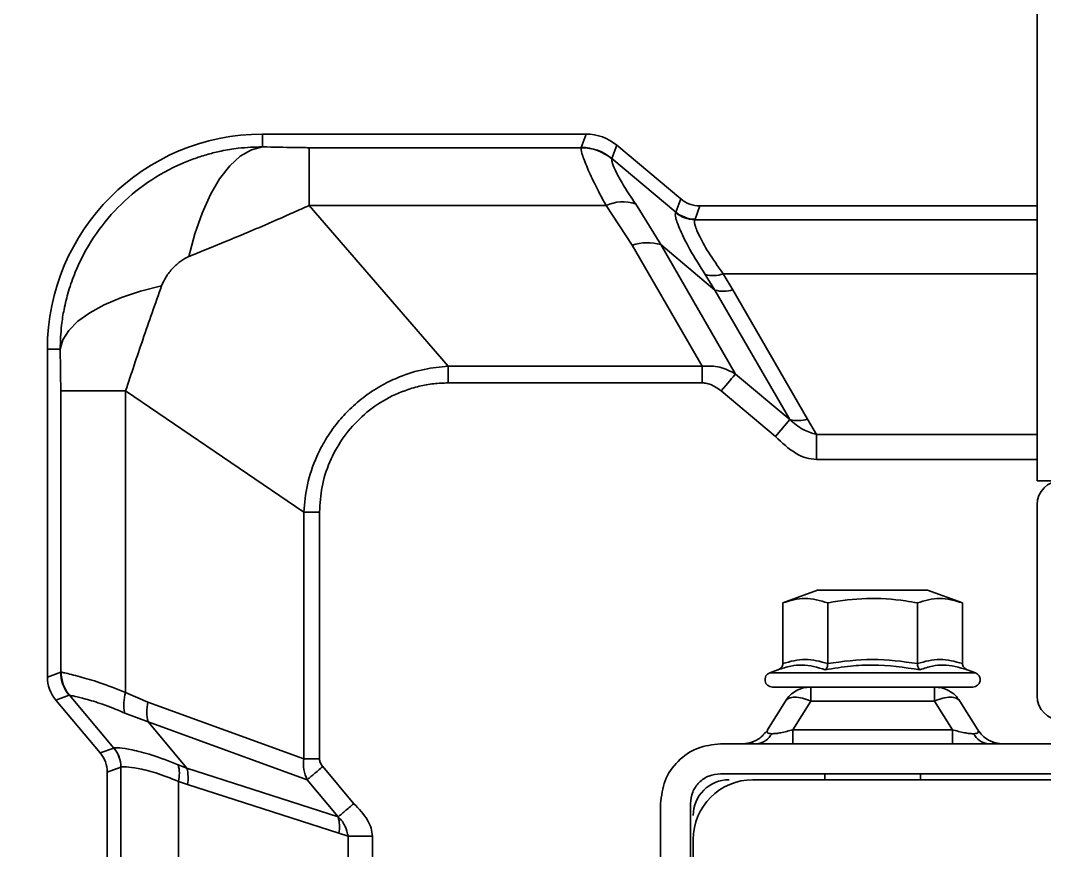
# Model space of a CAD drawing. Header units: millimetres. Extents: x 0 to 420, y 0 to 297.
# Drawn here: x 267.155 to 268.011, y 144.638 to 145.332 of the extents above; entities that cross this region are included whole.
import ezdxf

# ---------------------------------------------------------------- set-up
doc = ezdxf.new("R2010")
doc.units = ezdxf.units.MM
doc.layers.add('尺寸线层', color=150, linetype='Continuous')
doc.dimstyles.new('SLDDIMSTYLE1', dxfattribs={"dimtxt": 0.18, "dimasz": 1.016, "dimexe": 0, "dimexo": 0.0625, "dimgap": 0, "dimtad": 0, "dimtih": 1, "dimtoh": 1, "dimdec": 0, "dimrnd": 1e-09, "dimzin": 0, "dimdsep": 46, "dimtxsty": 'Standard', "dimblk1": 'DOT', "dimblk2": 'DOT', "dimsah": 1, "dimcen": 0.09, "dimadec": 0, "dimazin": 0, "dimtfac": 1.016, "dimtdec": 0, "dimtofl": 0, "dimtmove": 0, "dimatfit": 3, "dimldrblk": 'DOT', "dimfxl": 0, "dimfrac": 2, "dimtolj": 1, "dimtzin": 0, "dimarcsym": 0})

# ---------------------------------------------------------------- blocks, each defined once
blk = doc.blocks.new('_Dot')
at = {"color": 0, "linetype": 'ByBlock', "lineweight": -2}
blk.add_line((-0.5, 0), (-1, 0), dxfattribs=at)
at = {"color": 0, "linetype": 'ByBlock', "const_width": 0.5}
blk.add_lwpolyline([(-0.25, 0, 1), (0.25, 0, 1)], format="xyb", close=True, dxfattribs=at)

msp = doc.modelspace()

# ---------------------------------------------------------------- linework, layer by layer
at = {"color": 7, "linetype": 'Continuous', "lineweight": 35}
for p, q in [((268.00454, 150.5473), (268.00454, 144.9473)), ((267.35704, 145.22661), (267.35704, 145.2373)), ((267.62751, 145.2373), (267.35704, 145.2373)), ((267.62345, 145.22615), (267.62751, 145.2373)), ((267.39591, 145.22591), (267.62331, 145.22591)), ((267.62345, 145.22615), (267.62331, 145.22591)), ((267.64912, 145.21681), (267.65318, 145.22795)), ((267.70659, 145.18314), (267.65318, 145.22795)), ((267.64912, 145.21681), (267.64897, 145.21654)), ((267.70253, 145.17199), (267.64912, 145.21681)), ((267.51202, 145.04312), (267.39591, 145.1776)), ((267.64414, 145.1776), (267.39591, 145.1776)), ((267.6661, 145.14432), (267.64414, 145.1776)), ((267.68992, 145.14483), (267.66877, 145.17909)), ((267.70253, 145.17199), (267.70659, 145.18314)), ((267.71858, 145.16615), (267.72264, 145.1773)), ((267.72264, 145.1773), (268.00454, 145.1773)), ((267.70225, 145.17157), (267.70253, 145.17199)), ((267.71858, 145.16615), (267.71828, 145.1657)), ((268.00454, 145.1657), (267.71828, 145.1657)), ((267.72453, 145.04312), (267.6661, 145.14432)), ((267.7524, 145.03662), (267.68992, 145.14483)), ((267.73525, 145.10679), (267.68992, 145.14483)), ((267.73525, 145.10679), (267.727, 145.11987)), ((267.74208, 145.12042), (267.75014, 145.10711)), ((268.00454, 145.12042), (267.74208, 145.12042)), ((267.79773, 144.99858), (267.73525, 145.10679)), ((267.75014, 145.10711), (267.81262, 144.9989)), ((267.17704, 145.0573), (267.17704, 144.7832)), ((267.1877, 145.0573), (267.17704, 145.0573)), ((267.51202, 145.02918), (267.51202, 145.04312)), ((267.72453, 145.04312), (267.51202, 145.04312)), ((267.72453, 145.02918), (267.72453, 145.04312)), ((267.79773, 144.99858), (267.7524, 145.03662)), ((267.72453, 145.02918), (267.51202, 145.02918)), ((267.24249, 145.02268), (267.18818, 145.02268)), ((267.18818, 144.78726), (267.18818, 145.02268)), ((267.39139, 144.92116), (267.24249, 145.02268)), ((267.24249, 145.02268), (267.24249, 144.77031)), ((267.78582, 144.98439), (267.74049, 145.02243)), ((267.78582, 144.98439), (267.79773, 144.99858)), ((267.81262, 144.9989), (267.82005, 144.98603)), ((267.82005, 144.96513), (267.82005, 144.98603)), ((268.00454, 144.98603), (267.82005, 144.98603)), ((268.00454, 144.96513), (267.82005, 144.96513)), ((268.02454, 144.9473), (268.00454, 144.9473)), ((267.40457, 144.92116), (267.39139, 144.92116)), ((267.39139, 144.92116), (267.39139, 144.71469)), ((267.40457, 144.92116), (267.40457, 144.71469)), ((268.00454, 144.9273), (268.00454, 144.7673)), ((267.82104, 144.8558), (267.79199, 144.84522)), ((267.82104, 144.8558), (267.91304, 144.8558)), ((267.9421, 144.84522), (267.91304, 144.8558)), ((267.79199, 144.79449), (267.79199, 144.84522)), ((267.82952, 144.79449), (267.82952, 144.84522)), ((267.90457, 144.79449), (267.90457, 144.84522)), ((267.9421, 144.79449), (267.9421, 144.84522)), ((267.18818, 144.78726), (267.17704, 144.7832)), ((267.18818, 144.78726), (267.18858, 144.78725)), ((267.78792, 144.78928), (267.78111, 144.7868)), ((267.95297, 144.7868), (267.78111, 144.7868)), ((267.95297, 144.7868), (267.94616, 144.78928)), ((267.81532, 144.7748), (267.78323, 144.7748)), ((267.81532, 144.76305), (267.81532, 144.7748)), ((267.9188, 144.7748), (267.81532, 144.7748)), ((267.95086, 144.7748), (267.9188, 144.7748)), ((267.9188, 144.76305), (267.9188, 144.7748)), ((267.18405, 144.76394), (267.19519, 144.768)), ((267.19519, 144.768), (267.19552, 144.76799)), ((267.19552, 144.76799), (267.23258, 144.72381)), ((267.24249, 144.77031), (267.26106, 144.76213)), ((267.18405, 144.76394), (267.2212, 144.71967)), ((267.26106, 144.76213), (267.39139, 144.71469)), ((267.77913, 144.73905), (267.79412, 144.76305)), ((267.80033, 144.73905), (267.81532, 144.76305)), ((267.9188, 144.76305), (267.81532, 144.76305)), ((267.9338, 144.73905), (267.9188, 144.76305)), ((267.955, 144.73905), (267.94, 144.76305)), ((267.26119, 144.74564), (267.24169, 144.75304)), ((267.39417, 144.69724), (267.26119, 144.74564)), ((267.26119, 144.74564), (267.29365, 144.70696)), ((267.77875, 144.7383), (267.77733, 144.73653)), ((267.77912, 144.73853), (267.77913, 144.73905)), ((267.80033, 144.73905), (267.9338, 144.73905)), ((267.2212, 144.71967), (267.23258, 144.72381)), ((267.23258, 144.72381), (267.23267, 144.72385)), ((267.73976, 144.7273), (268.30976, 144.7273)), ((267.76709, 144.7288), (267.76089, 144.72747)), ((267.76879, 144.72978), (267.76394, 144.72799)), ((267.97018, 144.72799), (267.96534, 144.72978)), ((267.97324, 144.72747), (267.96704, 144.7288)), ((267.96921, 144.72791), (267.97615, 144.7273)), ((267.97325, 144.72767), (267.97092, 144.72797)), ((267.22704, 144.70362), (267.23842, 144.70777)), ((267.23852, 144.70781), (267.23842, 144.70777)), ((267.23852, 144.70781), (267.23852, 144.28679)), ((267.28638, 144.70984), (267.29365, 144.70696)), ((267.29365, 144.70696), (267.42016, 144.66627)), ((267.39139, 144.71469), (267.40457, 144.71469)), ((267.40727, 144.70823), (267.43326, 144.67726)), ((267.22704, 144.70362), (267.22704, 144.29097)), ((267.73976, 144.7023), (268.30976, 144.7023)), ((267.82704, 144.7023), (267.82704, 144.6973)), ((267.90704, 144.6973), (267.90704, 144.7023)), ((267.28666, 144.69587), (267.28666, 144.29873)), ((267.29422, 144.69322), (267.28666, 144.69587)), ((267.42073, 144.65254), (267.29422, 144.69322)), ((267.39417, 144.69724), (267.42016, 144.66627)), ((268.26704, 144.6973), (267.76704, 144.6973)), ((267.68976, 144.3173), (267.68976, 144.6773)), ((267.71476, 144.6773), (267.71476, 144.3173)), ((267.42843, 144.65006), (267.42073, 144.65254)), ((267.44876, 144.65006), (267.42843, 144.65006)), ((267.42843, 144.65006), (267.42843, 144.34454)), ((267.44876, 144.65006), (267.44876, 144.34454)), ((267.71704, 144.6473), (267.71704, 144.3473))]:
    msp.add_line(p, q, dxfattribs=at)
at = {"color": 7, "linetype": 'Continuous', "lineweight": 35, "flags": 128}
for points in [[(267.29539, 145.13499), (267.30037, 145.15391), (267.30638, 145.17123), (267.31332, 145.18663), (267.32106, 145.19985), (267.32947, 145.21062), (267.33837, 145.21877), (267.34762, 145.22413), (267.35704, 145.22661)], [(267.27257, 145.11041), (267.25496, 145.1059), (267.2389, 145.10058), (267.22465, 145.09453), (267.21245, 145.08786), (267.20251, 145.08068), (267.195, 145.0731), (267.19004, 145.06527), (267.1877, 145.0573)], [(267.74049, 145.02243), (267.74238, 145.02469), (267.74424, 145.0269), (267.74601, 145.02901), (267.74766, 145.03098), (267.74916, 145.03276), (267.75046, 145.03432), (267.75155, 145.03561), (267.7524, 145.03662)]]:
    msp.add_lwpolyline(points, dxfattribs=at)
at = {"color": 7, "linetype": 'Continuous', "lineweight": 35}
for centre, radius, start, end in [((267.35704, 145.0573), 0.18, 90, 180), ((267.62322, 145.18585), 0.04006, 50.00758, 89.87308), ((267.62341, 145.18609), 0.04006, 50.05864, 89.94136), ((267.65845, 145.14525), 0.03537, 73.03769, 113.86274), ((267.71835, 145.19073), 0.02503, 229.96787, 269.83387), ((267.7186, 145.19119), 0.02504, 230.05864, 269.94136), ((267.67884, 145.10628), 0.04011, 73.96572, 108.51635), ((267.73371, 145.14296), 0.02404, 253.79931, 290.3661), ((267.74218, 145.13089), 0.02507, 253.96574, 288.51637), ((267.80465, 145.02267), 0.02507, 253.96574, 288.51636), ((268.02454, 144.9273), 0.02, 90, 180), ((267.21823, 144.78729), 0.03004, 180.05864, 219.94136), ((267.21858, 144.78717), 0.03, 179.85901, 219.74994), ((267.78323, 144.78098), 0.00619, 110, 270), ((267.95086, 144.78098), 0.00619, 270, 70), ((267.27393, 144.76019), 0.03303, 162.15722, 192.50189), ((268.02454, 144.7673), 0.02, 180, 270), ((267.29649, 144.75417), 0.03632, 167.33678, 193.57014), ((267.21339, 144.70774), 0.02504, 0.05864, 39.94136), ((267.21348, 144.70777), 0.02504, 0.09326, 39.96431), ((267.25815, 144.70227), 0.02923, 347.33552, 15.00616), ((267.26459, 144.69887), 0.03016, 349.20339, 15.55031), ((267.76704, 144.6473), 0.05, 90, 180), ((267.74704, 144.6673), 0.03, 90, 180), ((267.3911, 144.65819), 0.03016, 349.20334, 15.55039)]:
    msp.add_arc(centre, radius, start, end, dxfattribs=at)
for centre, major_axis, start_param, end_param in [((267.62747, 145.19724), (0.0137, 0.03765), 5.934618, 6.631752), ((267.72266, 145.20233), (0.00856, 0.02353), 2.793026, 3.49016), ((267.20709, 144.78323), (0.02823, 0.01028), 2.793026, 3.49016), ((267.20201, 144.7036), (0.02353, 0.00856), 5.934618, 6.631752)]:
    msp.add_ellipse(centre, major_axis=major_axis, ratio=0.998448, start_param=start_param, end_param=end_param, dxfattribs=at)
for points, knots in [([(267.1877, 145.0573), (267.18792, 145.06408), (267.18829, 145.07527), (267.19096, 145.0915), (267.19463, 145.10633), (267.2019, 145.12688), (267.21476, 145.15118), (267.23531, 145.17662), (267.26037, 145.1977), (267.283, 145.21024), (267.30039, 145.21706), (267.31132, 145.22051), (267.32337, 145.22343), (267.33857, 145.22601), (267.35024, 145.22639), (267.35704, 145.22661)], [0, 0, 0, 0, 0.0764427, 0.1262367, 0.1853464, 0.2486732, 0.3718969, 0.4934184, 0.6155481, 0.7392606, 0.7832919, 0.8263377, 0.8683979, 0.9232224, 1, 1, 1, 1]), ([(267.35704, 145.22661), (267.36598, 145.22639), (267.37717, 145.22613), (267.38998, 145.22595), (267.39387, 145.22592), (267.39537, 145.22591), (267.39591, 145.22591)], [0, 0, 0, 0, 0.712288, 0.891315, 0.960245, 1, 1, 1, 1]), ([(267.39591, 145.2257), (267.39585, 145.22572), (267.3957, 145.22576), (267.395, 145.22584), (267.39426, 145.22589), (267.39373, 145.22592)], [0, 0, 0, 0, 0.207126, 0.438229, 1, 1, 1, 1]), ([(267.39591, 145.1776), (267.39591, 145.18433), (267.39591, 145.19789), (267.39591, 145.21257), (267.39591, 145.22276), (267.39591, 145.22487), (267.39591, 145.22591)], [0, 0, 0, 0, 0.247804, 0.5, 0.752196, 1, 1, 1, 1]), ([(267.64414, 145.1776), (267.64071, 145.18402), (267.63398, 145.19659), (267.62738, 145.21145), (267.62331, 145.22241), (267.62331, 145.22474), (267.62331, 145.22591)], [0, 0, 0, 0, 0.245129, 0.480308, 0.739086, 1, 1, 1, 1]), ([(267.64897, 145.21654), (267.64892, 145.21558), (267.64882, 145.21371), (267.65266, 145.20515), (267.65893, 145.19371), (267.66545, 145.18402), (267.66877, 145.17909)], [0, 0, 0, 0, 0.267138, 0.52122, 0.755952, 1, 1, 1, 1]), ([(267.39591, 145.1776), (267.39143, 145.1756), (267.38237, 145.17155), (267.36966, 145.16589), (267.35815, 145.16087), (267.34304, 145.1544), (267.32185, 145.1457), (267.30448, 145.13867), (267.29539, 145.13499)], [0, 0, 0, 0, 0.140816, 0.284488, 0.382285, 0.482496, 0.729213, 1, 1, 1, 1]), ([(267.727, 145.11987), (267.72247, 145.12709), (267.71365, 145.14116), (267.70577, 145.15735), (267.70166, 145.16829), (267.70206, 145.1705), (267.70225, 145.17157)], [0, 0, 0, 0, 0.264309, 0.514931, 0.766931, 1, 1, 1, 1]), ([(267.71828, 145.1657), (267.71805, 145.16472), (267.71758, 145.16272), (267.72151, 145.15306), (267.72904, 145.13896), (267.73766, 145.1267), (267.74208, 145.12042)], [0, 0, 0, 0, 0.24021, 0.485805, 0.736712, 1, 1, 1, 1]), ([(267.29539, 145.13499), (267.29308, 145.1338), (267.28814, 145.13123), (267.28174, 145.1252), (267.27611, 145.11824), (267.27371, 145.11294), (267.27257, 145.11041)], [0, 0, 0, 0, 0.228464, 0.490672, 0.757738, 1, 1, 1, 1]), ([(267.27257, 145.11041), (267.26726, 145.09538), (267.25691, 145.06614), (267.24721, 145.03689), (267.24249, 145.02268)], [0, 0, 0, 0, 0.513929, 1, 1, 1, 1]), ([(267.18818, 145.02268), (267.18817, 145.02539), (267.18814, 145.03211), (267.18798, 145.04375), (267.1878, 145.05239), (267.1877, 145.0573)], [0, 0, 0, 0, 0.226599, 0.561025, 1, 1, 1, 1]), ([(267.51202, 145.04312), (267.50541, 145.04246), (267.49161, 145.0411), (267.47332, 145.03534), (267.45675, 145.02756), (267.44272, 145.01855), (267.43019, 145.00785), (267.419, 144.99569), (267.40967, 144.98241), (267.40065, 144.96504), (267.39364, 144.94475), (267.39211, 144.92878), (267.39139, 144.92116)], [0, 0, 0, 0, 0.105818, 0.221247, 0.303726, 0.397637, 0.486458, 0.56599, 0.660847, 0.744444, 0.877991, 1, 1, 1, 1]), ([(267.7524, 145.03662), (267.74818, 145.0389), (267.73963, 145.04353), (267.72961, 145.04326), (267.72453, 145.04312)], [0, 0, 0, 0, 0.492397, 1, 1, 1, 1]), ([(267.51202, 145.02918), (267.50804, 145.02905), (267.49995, 145.02877), (267.48778, 145.02657), (267.47261, 145.02197), (267.4552, 145.01348), (267.43751, 144.99955), (267.42306, 144.98262), (267.41253, 144.96328), (267.40583, 144.94256), (267.40498, 144.9282), (267.40457, 144.92116)], [0, 0, 0, 0, 0.070722, 0.143758, 0.21913, 0.352151, 0.485358, 0.616819, 0.745052, 0.874872, 1, 1, 1, 1]), ([(267.74049, 145.02243), (267.73803, 145.02422), (267.73436, 145.0269), (267.72874, 145.02888), (267.7259, 145.02908), (267.72453, 145.02918)], [0, 0, 0, 0, 0.51551, 0.767405, 1, 1, 1, 1]), ([(267.82005, 144.98603), (267.81621, 144.98722), (267.8079, 144.98978), (267.80129, 144.99551), (267.79773, 144.99858)], [0, 0, 0, 0, 0.462726, 1, 1, 1, 1]), ([(267.82005, 144.96513), (267.8172, 144.96539), (267.81125, 144.96594), (267.79896, 144.97188), (267.79126, 144.97921), (267.78582, 144.98439)], [0, 0, 0, 0, 0.211639, 0.442849, 1, 1, 1, 1]), ([(267.79199, 144.84522), (267.79813, 144.84703), (267.81064, 144.85071), (267.82315, 144.84707), (267.82952, 144.84522)], [0, 0, 0, 0, 0.491212, 1, 1, 1, 1]), ([(267.82952, 144.84522), (267.82975, 144.84527), (267.84046, 144.8472), (267.8622, 144.84981), (267.88721, 144.8482), (267.90127, 144.84579), (267.90457, 144.84522)], [0, 0, 0, 0, 0.009604, 0.432631, 0.866873, 1, 1, 1, 1]), ([(267.90457, 144.84522), (267.91071, 144.84703), (267.92322, 144.85071), (267.93573, 144.84707), (267.9421, 144.84522)], [0, 0, 0, 0, 0.491212, 1, 1, 1, 1]), ([(267.79199, 144.79449), (267.79193, 144.79393), (267.79181, 144.79283), (267.79092, 144.79132), (267.78963, 144.79008), (267.78853, 144.7895), (267.78794, 144.78928), (267.78792, 144.78928)], [0, 0, 0, 0, 0.2361399, 0.4713108, 0.7323209, 0.9932871, 1, 1, 1, 1]), ([(267.82748, 144.78928), (267.821, 144.79119), (267.81155, 144.79397), (267.79818, 144.79257), (267.79153, 144.79044), (267.78792, 144.78928)], [0, 0, 0, 0, 0.499729, 0.72853, 1, 1, 1, 1]), ([(267.82748, 144.78928), (267.82749, 144.78928), (267.82778, 144.7895), (267.82834, 144.79008), (267.82898, 144.79132), (267.82943, 144.79283), (267.82949, 144.79393), (267.82952, 144.79449)], [0, 0, 0, 0, 0.006713, 0.267679, 0.528689, 0.76386, 1, 1, 1, 1]), ([(267.9066, 144.78928), (267.89343, 144.79119), (267.87423, 144.79397), (267.84766, 144.79257), (267.83458, 144.79043), (267.82748, 144.78928)], [0, 0, 0, 0, 0.500435, 0.728855, 1, 1, 1, 1]), ([(267.82952, 144.79449), (267.84201, 144.7962), (267.86702, 144.79963), (267.89204, 144.7962), (267.90457, 144.79449)], [0, 0, 0, 0, 0.499238, 1, 1, 1, 1]), ([(267.9066, 144.78928), (267.9066, 144.78928), (267.9063, 144.7895), (267.90575, 144.79008), (267.90511, 144.79132), (267.90466, 144.79283), (267.9046, 144.79393), (267.90457, 144.79449)], [0, 0, 0, 0, 0.006713, 0.267679, 0.528689, 0.76386, 1, 1, 1, 1]), ([(267.94616, 144.78928), (267.93949, 144.79119), (267.92975, 144.79397), (267.91655, 144.79257), (267.9101, 144.79044), (267.9066, 144.78928)], [0, 0, 0, 0, 0.499729, 0.72853, 1, 1, 1, 1]), ([(267.94616, 144.78928), (267.94615, 144.78928), (267.94556, 144.7895), (267.94445, 144.79008), (267.94317, 144.79132), (267.94228, 144.79283), (267.94216, 144.79393), (267.9421, 144.79449)], [0, 0, 0, 0, 0.006713, 0.267679, 0.528689, 0.76386, 1, 1, 1, 1]), ([(267.18858, 144.78725), (267.18943, 144.78706), (267.19111, 144.7867), (267.19669, 144.78538), (267.20374, 144.78358), (267.21188, 144.78125), (267.22383, 144.77758), (267.23494, 144.77325), (267.24249, 144.77031)], [0, 0, 0, 0, 0.166395, 0.326802, 0.479925, 0.610174, 0.735331, 1, 1, 1, 1]), ([(267.24169, 144.75304), (267.23843, 144.75446), (267.23187, 144.75733), (267.22319, 144.76047), (267.21549, 144.76297), (267.20714, 144.76534), (267.19913, 144.76726), (267.19674, 144.76774), (267.19552, 144.76799)], [0, 0, 0, 0, 0.128995, 0.260465, 0.386664, 0.51504, 0.752772, 1, 1, 1, 1]), ([(267.77718, 144.73666), (267.77652, 144.73581), (267.77459, 144.73329), (267.77158, 144.73098), (267.76917, 144.73007), (267.76873, 144.72991)], [0, 0, 0, 0, 0.294463, 0.87052, 1, 1, 1, 1]), ([(267.7697, 144.7273), (267.77254, 144.72781), (267.77761, 144.72871), (267.78132, 144.73359), (267.78295, 144.73574)], [0, 0, 0, 0, 0.559996, 1, 1, 1, 1]), ([(267.78295, 144.73574), (267.78209, 144.73579), (267.7803, 144.73588), (267.77847, 144.73673), (267.77887, 144.73782), (267.77912, 144.73853)], [0, 0, 0, 0, 0.2439025, 0.508229, 1, 1, 1, 1]), ([(267.80033, 144.73905), (267.79697, 144.73814), (267.79219, 144.73686), (267.78617, 144.73588), (267.78399, 144.73579), (267.78295, 144.73574)], [0, 0, 0, 0, 0.551614, 0.784825, 1, 1, 1, 1]), ([(267.95118, 144.73574), (267.95013, 144.73579), (267.94796, 144.73588), (267.94194, 144.73686), (267.93716, 144.73814), (267.9338, 144.73905)], [0, 0, 0, 0, 0.215184, 0.448387, 1, 1, 1, 1]), ([(267.955, 144.73905), (267.95535, 144.73814), (267.95585, 144.73686), (267.95384, 144.73588), (267.95204, 144.73579), (267.95118, 144.73574)], [0, 0, 0, 0, 0.5516135, 0.7848249, 1, 1, 1, 1]), ([(267.96442, 144.7273), (267.96159, 144.72781), (267.95652, 144.72871), (267.95281, 144.73359), (267.95118, 144.73574)], [0, 0, 0, 0, 0.559996, 1, 1, 1, 1]), ([(267.96948, 144.72828), (267.96764, 144.72891), (267.9638, 144.73022), (267.95875, 144.73395), (267.95625, 144.73735), (267.955, 144.73905)], [0, 0, 0, 0, 0.315477, 0.657739, 1, 1, 1, 1]), ([(267.23267, 144.72385), (267.23383, 144.724), (267.23612, 144.7243), (267.24744, 144.72242), (267.26386, 144.71851), (267.27882, 144.71275), (267.28638, 144.70984)], [0, 0, 0, 0, 0.247443, 0.48656, 0.74027, 1, 1, 1, 1]), ([(267.28666, 144.69587), (267.28008, 144.69847), (267.26692, 144.70368), (267.25231, 144.70696), (267.24184, 144.70845), (267.23966, 144.70803), (267.23852, 144.70781)], [0, 0, 0, 0, 0.249344, 0.499045, 0.737295, 1, 1, 1, 1]), ([(267.39139, 144.71469), (267.39121, 144.71168), (267.39086, 144.70551), (267.39305, 144.70004), (267.39417, 144.69724)], [0, 0, 0, 0, 0.487848, 1, 1, 1, 1]), ([(267.40727, 144.70823), (267.40598, 144.70715), (267.40336, 144.70495), (267.39968, 144.70186), (267.39645, 144.69914), (267.39492, 144.69787), (267.39417, 144.69724)], [0, 0, 0, 0, 0.245849, 0.500001, 0.754152, 1, 1, 1, 1]), ([(267.40727, 144.70823), (267.40654, 144.70924), (267.40545, 144.71073), (267.40469, 144.71301), (267.40461, 144.71414), (267.40457, 144.71469)], [0, 0, 0, 0, 0.521782, 0.769325, 1, 1, 1, 1]), ([(267.43326, 144.67726), (267.43197, 144.67618), (267.42935, 144.67398), (267.42567, 144.67089), (267.42243, 144.66818), (267.42091, 144.6669), (267.42016, 144.66627)], [0, 0, 0, 0, 0.245848, 0.5, 0.754152, 1, 1, 1, 1]), ([(267.43326, 144.67726), (267.43742, 144.67294), (267.44331, 144.66683), (267.44811, 144.65705), (267.44855, 144.65232), (267.44876, 144.65006)], [0, 0, 0, 0, 0.558619, 0.78934, 1, 1, 1, 1]), ([(267.42016, 144.66627), (267.42143, 144.66498), (267.42379, 144.66259), (267.42686, 144.65708), (267.42782, 144.6528), (267.42843, 144.65006)], [0, 0, 0, 0, 0.294463, 0.5478516, 1, 1, 1, 1])]:
    msp.add_open_spline(points, degree=3, knots=knots, dxfattribs=at)
for points in [[(267.79199, 144.79449), (267.79824, 144.7962), (267.81075, 144.79963), (267.82326, 144.7962), (267.82952, 144.79449)], [(267.90457, 144.79449), (267.91083, 144.7962), (267.92334, 144.79963), (267.93584, 144.7962), (267.9421, 144.79449)], [(267.79412, 144.76305), (267.79537, 144.76475), (267.79787, 144.76817), (267.80309, 144.77187), (267.80899, 144.77434), (267.81321, 144.77464), (267.81532, 144.7748)], [(267.94, 144.76305), (267.93875, 144.76475), (267.93626, 144.76817), (267.93104, 144.77187), (267.92513, 144.77434), (267.92091, 144.77464), (267.9188, 144.7748)], [(267.81532, 144.76305), (267.81295, 144.76398), (267.80821, 144.76584), (267.80187, 144.76661), (267.79676, 144.76584), (267.795, 144.76398), (267.79412, 144.76305)], [(267.94, 144.76305), (267.93913, 144.76398), (267.93737, 144.76584), (267.93225, 144.76661), (267.92591, 144.76584), (267.92117, 144.76398), (267.9188, 144.76305)], [(267.80033, 144.7273), (267.80033, 144.72745), (267.80033, 144.72776), (267.80033, 144.73023), (267.80033, 144.73393), (267.80033, 144.73734), (267.80033, 144.73905)], [(267.9338, 144.73905), (267.9338, 144.73734), (267.9338, 144.73393), (267.9338, 144.73023), (267.9338, 144.72776), (267.9338, 144.72745), (267.9338, 144.7273)], [(267.68976, 144.6773), (267.69051, 144.68385), (267.69202, 144.69695), (267.70358, 144.71348), (267.72011, 144.72504), (267.73321, 144.72655), (267.73976, 144.7273)], [(267.71476, 144.6773), (267.71514, 144.68057), (267.71589, 144.68713), (267.72167, 144.69539), (267.72994, 144.70117), (267.73649, 144.70192), (267.73976, 144.7023)]]:
    msp.add_open_spline(points, degree=3, dxfattribs=at)

# ---------------------------------------------------------------- leaders
at = {"layer": '尺寸线层'}
msp.add_leader([(263.65966, 145.99011), (267.41383, 110.69274)], dimstyle='SLDDIMSTYLE1', dxfattribs=at)

doc.saveas('drawing.dxf')
